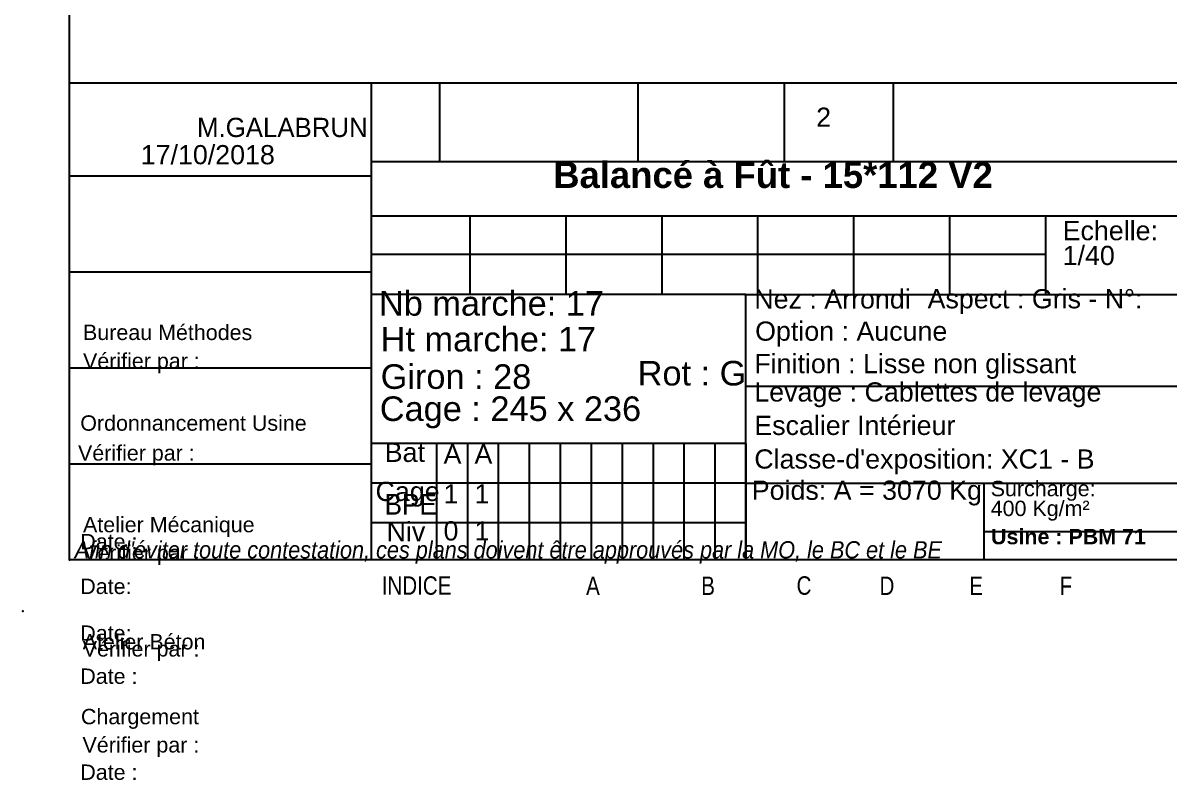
# Model space of a CAD drawing. Header units: millimetres. Extents: x 0 to 24, y -2.2 to 28.9.
# Drawn here: x 0 to 14.93, y -2.2 to 7.66 of the extents above; entities that cross this region are included whole.
import ezdxf
from ezdxf import colors
from ezdxf.entities.mleader import LeaderData, LeaderLine
from ezdxf.math import Vec2, Vec3

# ---------------------------------------------------------------- set-up
doc = ezdxf.new("R2010")
doc.units = ezdxf.units.MM
for name, color, linetype in [('BatCageNiv', 7, 'Continuous'), ('Cartouche', 7, 'Continuous'), ('Défaut', 7, 'Continuous'), ('GironInf', 7, 'Continuous')]:
    doc.layers.add(name, color=color, linetype=linetype)
doc.styles.add('SEACAD_Arial', font='arial.ttf')
doc.styles.add('SEACAD_ArialI', font='ariali.ttf', dxfattribs={"width": 0.898})

# ---------------------------------------------------------------- blocks, each defined once
blk = doc.blocks.new('_DOT')
at = {"color": 0}
blk.add_line((0, 0), (-1, 0), dxfattribs=at)
at = {"color": 0, "const_width": 0.333}
blk.add_lwpolyline([(-0.1665, 0, 1), (0.1665, 0, 1)], format="xyb", close=True, dxfattribs=at)

msp = doc.modelspace()

# ---------------------------------------------------------------- linework, layer by layer
at = {"layer": 'BatCageNiv', "color": 7, "linetype": 'Continuous'}
for p, q in [((5.79136, 2.18657), (5.79136, 0.66875)), ((6.19456, 2.18657), (6.19456, 0.66875)), ((6.59777, 2.18657), (6.59777, 0.66875)), ((7.00098, 2.18657), (7.00098, 0.66875)), ((7.40418, 2.18657), (7.40418, 0.66875)), ((7.80739, 2.18657), (7.80739, 0.66875)), ((8.21059, 2.18657), (8.21059, 0.66875)), ((8.6138, 2.18657), (8.6138, 0.66875)), ((9.01701, 2.18657), (9.01701, 0.66875)), ((9.42345, 1.66875), (5.38815, 1.66875)), ((9.42021, 1.15093), (5.38815, 1.15093))]:
    msp.add_line(p, q, dxfattribs=at)
at = {"layer": 'Cartouche', "color": 7, "linetype": 'Continuous'}
for p, q in [((0.60674, 0.66875), (0.60674, 28.88922)), ((20.29424, 6.87699), (0.60674, 6.87699)), ((4.53833, 6.87699), (4.53833, 0.67205)), ((4.53833, 6.87699), (4.53833, 0.67205)), ((5.43085, 5.85721), (5.43085, 6.87699)), ((8.01762, 5.85721), (8.01762, 6.87699)), ((9.91801, 6.87699), (9.91801, 5.85721)), ((11.33761, 6.87699), (11.33761, 5.85721)), ((4.53833, 5.85721), (20.29424, 5.85721)), ((0.61619, 5.67205), (4.53833, 5.67205)), ((4.53833, 5.14977), (15.07355, 5.14977)), ((5.82394, 5.14375), (5.82394, 4.14375)), ((7.07394, 5.14375), (7.07394, 4.12374)), ((8.32394, 5.14375), (8.32394, 4.12374)), ((9.57394, 5.14977), (9.57394, 4.12374)), ((10.82394, 5.14977), (10.82394, 4.12374)), ((12.07394, 5.14977), (12.07394, 4.12374)), ((13.32394, 5.14977), (13.32394, 4.12374)), ((13.32394, 4.64427), (4.53833, 4.64427)), ((0.61619, 4.42205), (4.53833, 4.42205)), ((9.42021, 4.12374), (4.53833, 4.12374)), ((9.40298, 4.12374), (15.07355, 4.12374)), ((9.42021, 0.66875), (9.42021, 4.12374)), ((0.61619, 3.17205), (4.53833, 3.17205)), ((9.42021, 2.93032), (15.07355, 2.93032)), ((9.42345, 2.18657), (4.53833, 2.18657)), ((5.38815, 2.18657), (5.38815, 0.66875)), ((9.42021, 2.18657), (9.42021, 0.66875)), ((0.61619, 1.92205), (4.53833, 1.92205)), ((5.38815, 1.66875), (4.53833, 1.66875)), ((9.42345, 1.66875), (15.07355, 1.66875)), ((12.52101, 1.66875), (12.52101, 0.66875)), ((5.38815, 1.15093), (4.53833, 1.15093)), ((12.52101, 1.04022), (15.07355, 1.04022)), ((20.29424, 0.66875), (0.60674, 0.66875))]:
    msp.add_line(p, q, dxfattribs=at)
for p in [(0.60674, 0.66875), (0.00001, 0.00001)]:
    msp.add_point(p, dxfattribs=at)

# ---------------------------------------------------------------- texts
at = {"layer": 'Cartouche', "char_height": 0.2, "attachment_point": 7}
for s, insert, width in [('{\\fArial|b0||i0||c0|p34;\\C7;\\H0.2;\\W1.;Bureau Méthodes}', (0.78298, 3.52959), 2.5545465), ('{\\fArial|b0||i0||c0|p34;\\C7;\\H0.2;\\W1.;Vérifier par :}', (0.78298, 3.1008), 1.7590919), ('{\\fArial|b0||i0||c0|p34;\\C7;\\H0.2;\\W1.;Ordonnancement Usine}', (0.74729, 2.34881), 3.3681828), ('{\\fArial|b0||i0||c0|p34;\\C7;\\H0.2;\\W1.;Vérifier par :}', (0.7176, 1.90211), 1.7590919), ('{\\fArial|b0||i0||c0|p34;\\C7;\\H0.2;\\W1.;Atelier Mécanique}', (0.78298, 0.96872), 2.550001), ('{\\fArial|b0||i0||c0|p34;\\C7;\\H0.2;\\W1.;Date :}', (0.74729, 0.8057), 0.8455822), ('{\\fArial|b0||i0||c0|p34;\\C7;\\H0.2;\\W1.;Vérifier par :}', (0.78298, 0.6008), 1.7590919), ('{\\fArial|b0||i0||c0|p34;\\C7;\\H0.2;\\W1.;Date:}', (0.74729, 0.22207), 0.7363646), ('{\\fArial|b0||i0||c0|p34;\\C7;\\H0.2;\\W1.;Date:}', (0.74729, -0.38695), 0.8455822), ('{\\fArial|b0||i0||c0|p34;\\C7;\\H0.2;\\W1.;Atelier Béton}', (0.77883, -0.49926), 1.9227283), ('{\\fArial|b0||i0||c0|p34;\\C7;\\H0.2;\\W1.;Vérifier par :}', (0.77883, -0.6492), 1.7590919), ('{\\fArial|b0||i0||c0|p34;\\C7;\\H0.2;\\W1.;Date :}', (0.74729, -0.9477), 0.8660134), ('{\\fArial|b0||i0||c0|p34;\\C7;\\H0.2;\\W1.;Chargement}', (0.75607, -1.53128), 1.7545465), ('{\\fArial|b0||i0||c0|p34;\\C7;\\H0.2;\\W1.;Vérifier par :}', (0.77654, -1.8992), 1.7590919), ('{\\fArial|b0||i0||c0|p34;\\C7;\\H0.2;\\W1.;Date :}', (0.74729, -2.1977), 0.9068757)]:
    msp.add_mtext(s, dxfattribs=dict(at, insert=insert, width=width))
at = {"layer": 'Cartouche'}
for s, insert, char_height, width, attachment_point, style in [('{\\fArial|b0||i0||c0|p34;\\C7;\\H0.27;\\W0.9;BPE}', (4.71324, 1.25874), 0.27, 0.750001, 7, 'SEACAD_Arial'), ("{\\fArial|b0||i1||c0|p34;\\C7;\\H0.225;\\W0.898;Afin d'éviter toute contestation, ces plans doivent être approuvés par la MO, le BC et le BE}", (0.67288, 0.62029), 0.225, 12.2501138, 7, 'SEACAD_ArialI'), ('{\\fArial|b0||i0||c0|p34;\\C7;\\H0.24;\\W0.8;INDICE}', (4.67481, 0.21217), 0.24, 1.1318192, 7, 'SEACAD_Arial'), ('{\\fArial|b0||i0||c0|p34;\\C7;\\H0.24;\\W0.8;A}', (7.42777, 0.21217), 0.24, 0.2152184, 8, 'SEACAD_Arial'), ('{\\fArial|b0||i0||c0|p34;\\C7;\\H0.24;\\W0.8;B}', (8.92781, 0.21217), 0.24, 0.2727283, 8, 'SEACAD_Arial'), ('{\\fArial|b0||i0||c0|p34;\\C7;\\H0.24;\\W0.8;C}', (10.17781, 0.21217), 0.24, 0.2727283, 8, 'SEACAD_Arial'), ('{\\fArial|b0||i0||c0|p34;\\C7;\\H0.24;\\W0.8;D}', (11.25855, 0.21217), 0.24, 0.2347836, 8, 'SEACAD_Arial'), ('{\\fArial|b0||i0||c0|p34;\\C7;\\H0.24;\\W0.8;E}', (12.42095, 0.21217), 0.24, 0.2152184, 8, 'SEACAD_Arial'), ('{\\fArial|b0||i0||c0|p34;\\C7;\\H0.24;\\W0.8;F}', (13.59031, 0.21217), 0.24, 0.1977283, 8, 'SEACAD_Arial')]:
    msp.add_mtext(s, dxfattribs=dict(at, insert=insert, char_height=char_height, width=width, attachment_point=attachment_point, style=style))

# ---------------------------------------------------------------- leaders
at = {"layer": 'BatCageNiv', "color": 7, "linetype": 'Continuous'}
ml = msp.add_multileader_mtext('Standard', dxfattribs=at)
ml.set_content('{\\pxsm0.775;\\fArial|b0||i0||c0|p34;\\W1.;A\\P}', color=256)
ml.set_leader_properties()
ml.set_arrow_properties(name='DOT')
ml.build(insert=Vec2(0, 0))
ml.multileader.update_dxf_attribs({"leader_type": 0, "dogleg_length": 0, "arrow_head_size": 0.375})
ctx = ml.context
ctx.base_point, ctx.char_height, ctx.arrow_head_size, ctx.landing_gap_size = Vec3(3.48103, 2.04749), 0.25, 0.375, 0.05
notes = []
notes.append((ctx, [(0, (0, 0, 0), (0, 0), (1, 0), 1, [])]))
ctx.mtext.insert = Vec3(5.48103, 2.17249)
ml = msp.add_multileader_mtext('Standard', dxfattribs=at)
ml.set_content('{\\pxsm0.775;\\fArial|b0||i0||c0|p34;\\W1.;A\\P}', color=256)
ml.set_leader_properties()
ml.set_arrow_properties(name='DOT')
ml.build(insert=Vec2(0, 0))
ml.multileader.update_dxf_attribs({"leader_type": 0, "dogleg_length": 0, "arrow_head_size": 0.375})
ctx = ml.context
ctx.base_point, ctx.char_height, ctx.arrow_head_size, ctx.landing_gap_size = Vec3(3.88424, 2.04749), 0.25, 0.375, 0.05
notes.append((ctx, [(0, (0, 0, 0), (0, 0), (1, 0), 1, [])]))
ctx.mtext.insert = Vec3(5.88424, 2.17249)
ml = msp.add_multileader_mtext('Standard', dxfattribs=at)
ml.set_content('{\\pxsm0.775;\\fArial|b0||i0||c0|p34;\\W1.;1\\P}', color=256)
ml.set_leader_properties()
ml.set_arrow_properties(name='DOT')
ml.build(insert=Vec2(0, 0))
ml.multileader.update_dxf_attribs({"leader_type": 0, "dogleg_length": 0, "arrow_head_size": 0.375})
ctx = ml.context
ctx.base_point, ctx.char_height, ctx.arrow_head_size, ctx.landing_gap_size = Vec3(3.48103, 1.52967), 0.25, 0.375, 0.05
notes.append((ctx, [(0, (0, 0, 0), (0, 0), (1, 0), 1, [])]))
ctx.mtext.insert = Vec3(5.48103, 1.65467)
ml = msp.add_multileader_mtext('Standard', dxfattribs=at)
ml.set_content('{\\pxsm0.775;\\fArial|b0||i0||c0|p34;\\W1.;1\\P}', color=256)
ml.set_leader_properties()
ml.set_arrow_properties(name='DOT')
ml.build(insert=Vec2(0, 0))
ml.multileader.update_dxf_attribs({"leader_type": 0, "dogleg_length": 0, "arrow_head_size": 0.375})
ctx = ml.context
ctx.base_point, ctx.char_height, ctx.arrow_head_size, ctx.landing_gap_size = Vec3(3.88424, 1.52967), 0.25, 0.375, 0.05
notes.append((ctx, [(0, (0, 0, 0), (0, 0), (1, 0), 1, [])]))
ctx.mtext.insert = Vec3(5.88424, 1.65467)
ml = msp.add_multileader_mtext('Standard', dxfattribs=at)
ml.set_content('{\\pxsm0.775;\\fArial|b0||i0||c0|p34;\\W1.;0\\P}', color=256)
ml.set_leader_properties()
ml.set_arrow_properties(name='DOT')
ml.build(insert=Vec2(0, 0))
ml.multileader.update_dxf_attribs({"leader_type": 0, "dogleg_length": 0, "arrow_head_size": 0.375})
ctx = ml.context
ctx.base_point, ctx.char_height, ctx.arrow_head_size, ctx.landing_gap_size = Vec3(3.48103, 1.04537), 0.25, 0.375, 0.05
notes.append((ctx, [(0, (0, 0, 0), (0, 0), (1, 0), 1, [])]))
ctx.mtext.insert = Vec3(5.48103, 1.17249)
ml = msp.add_multileader_mtext('Standard', dxfattribs=at)
ml.set_content('{\\pxsm0.775;\\fArial|b0||i0||c0|p34;\\W1.;1\\P}', color=256)
ml.set_leader_properties()
ml.set_arrow_properties(name='DOT')
ml.build(insert=Vec2(0, 0))
ml.multileader.update_dxf_attribs({"leader_type": 0, "dogleg_length": 0, "arrow_head_size": 0.375})
ctx = ml.context
ctx.base_point, ctx.char_height, ctx.arrow_head_size, ctx.landing_gap_size = Vec3(3.88424, 1.04749), 0.25, 0.375, 0.05
notes.append((ctx, [(0, (0, 0, 0), (0, 0), (1, 0), 1, [])]))
ctx.mtext.insert = Vec3(5.88424, 1.17249)
at = {"layer": 'Cartouche', "color": 7, "linetype": 'Continuous'}
ml = msp.add_multileader_mtext('Standard', dxfattribs=at)
ml.set_content('{\\pxsm0.775;\\fArial|b0||i0||c0|p34;\\W1.;Hauteur à Monter : 290cm\\P}', color=256)
ml.set_leader_properties()
ml.set_arrow_properties(name='DOT')
ml.build(insert=Vec2(0, 0))
ml.multileader.update_dxf_attribs({"leader_type": 0, "dogleg_length": 0, "arrow_head_size": 0.50625})
ctx = ml.context
ctx.base_point, ctx.char_height, ctx.arrow_head_size, ctx.landing_gap_size = Vec3(7.10934, 27.92617), 0.3375, 0.50625, 0.0675
ctx.text_align_type = 1
notes.append((ctx, [(0, (0, 0, 0), (0, 0), (1, 0), 1, [])]))
ctx.mtext.insert, ctx.mtext.alignment = Vec3(11.81154, 28.09778), 2
ml = msp.add_multileader_mtext('Standard', dxfattribs=at)
ml.set_content('{\\pxsm0.775;\\fArial|b0||i0||c0|p34;\\W1.;2\\P}', color=256)
ml.set_leader_properties()
ml.set_arrow_properties(name='DOT')
ml.build(insert=Vec2(0, 0))
ml.multileader.update_dxf_attribs({"leader_type": 0, "dogleg_length": 0.75, "arrow_head_size": 0.375})
ctx = ml.context
ctx.base_point, ctx.char_height, ctx.arrow_head_size, ctx.landing_gap_size = Vec3(8.33648, 6.43436), 0.25, 0.375, 0.05
notes.append((ctx, [(0, (0, 0, 0), (0, 0), (1, 0), 1, [])]))
ctx.mtext.insert = Vec3(10.33648, 6.55936)
ml = msp.add_multileader_mtext('Standard', dxfattribs=at)
ml.set_content('{\\pxsm0.775;\\fArial|b1||i0||c0|p34;\\W1.;Balancé à Fût - 15*112 V2\\P}', color=256)
ml.set_leader_properties()
ml.set_arrow_properties(name='DOT')
ml.build(insert=Vec2(0, 0))
ml.multileader.update_dxf_attribs({"leader_type": 0, "dogleg_length": 1.02, "arrow_head_size": 0.51})
ctx = ml.context
ctx.base_point, ctx.char_height, ctx.arrow_head_size, ctx.landing_gap_size = Vec3(4.94135, 5.67978), 0.34, 0.51, 0.068
ctx.text_align_type = 1
notes.append((ctx, [(0, (0, 0, 0), (0, 0), (1, 0), 1, [])]))
ctx.mtext.insert, ctx.mtext.alignment = Vec3(9.77406, 5.85267), 2
ml = msp.add_multileader_mtext('Standard', dxfattribs=at)
ml.set_content('{\\pxsm0.775;\\fArial|b0||i0||c0|p34;\\W1.;Ferraillage: Standard\\P}', color=256)
ml.set_leader_properties()
ml.set_arrow_properties(name='DOT')
ml.build(insert=Vec2(0, 0))
ml.multileader.update_dxf_attribs({"leader_type": 0, "dogleg_length": 0.75, "arrow_head_size": 0.375})
ctx = ml.context
ctx.base_point, ctx.char_height, ctx.arrow_head_size, ctx.landing_gap_size = Vec3(13.21408, 5.64201), 0.25, 0.375, 0.05
notes.append((ctx, [(0, (0, 0, 0), (0, 0), (1, 0), 1, [])]))
ctx.mtext.insert = Vec3(15.21408, 5.80364)
ml = msp.add_multileader_mtext('Standard', dxfattribs=at)
ml.set_content('{\\pxsm0.775;\\fArial|b1||i0||c0|p34;\\W1.;Aff : 201803570\\P}', color=256)
ml.set_leader_properties()
ml.set_arrow_properties(name='DOT')
ml.build(insert=Vec2(0, 0))
ml.multileader.update_dxf_attribs({"leader_type": 0, "dogleg_length": 0.84, "arrow_head_size": 0.42})
ctx = ml.context
ctx.base_point, ctx.char_height, ctx.arrow_head_size, ctx.landing_gap_size = Vec3(13.22008, 4.9618), 0.28, 0.42, 0.056
notes.append((ctx, [(0, (0, 0, 0), (0, 0), (1, 0), 1, [])]))
ctx.mtext.insert = Vec3(15.22008, 5.10446)
ml = msp.add_multileader_mtext('Standard', dxfattribs=at)
ml.set_content('{\\pxsm0.775;\\fArial|b0||i0||c0|p34;\\W1.;Echelle: \\P1/40\\P}', color=256)
ml.set_leader_properties()
ml.set_arrow_properties(name='DOT')
ml.build(insert=Vec2(0, 0))
ml.multileader.update_dxf_attribs({"leader_type": 0, "dogleg_length": 0.75, "arrow_head_size": 0.375})
ctx = ml.context
ctx.base_point, ctx.char_height, ctx.arrow_head_size, ctx.landing_gap_size = Vec3(11.54801, 4.95508), 0.25, 0.375, 0.05
notes.append((ctx, [(0, (0, 0, 0), (0, 0), (1, 0), 1, [])]))
ctx.mtext.insert = Vec3(13.54801, 5.0822)
ml = msp.add_multileader_mtext('Standard', dxfattribs=at)
ml.set_content('{\\pxsm0.775;\\fArial|b0||i0||c0|p34;\\W1.;PIERRE B. SAS\\P}', color=256)
ml.set_leader_properties()
ml.set_arrow_properties(name='DOT')
ml.build(insert=Vec2(0, 0))
ml.multileader.update_dxf_attribs({"leader_type": 0, "dogleg_length": 0.72, "arrow_head_size": 0.36})
ctx = ml.context
ctx.base_point, ctx.char_height, ctx.arrow_head_size, ctx.landing_gap_size = Vec3(13.21208, 4.20898), 0.24, 0.36, 0.048
notes.append((ctx, [(0, (0, 0, 0), (0, 0), (1, 0), 1, [])]))
ctx.mtext.insert = Vec3(15.21208, 4.33102)
ml = msp.add_multileader_mtext('Standard', dxfattribs=at)
ml.set_content('{\\pxsm0.775;\\fArial|b0||i0||c0|p34;\\W1.;Aspect : Gris - N°:\\P}', color=256)
ml.set_leader_properties()
ml.set_arrow_properties(name='DOT')
ml.build(insert=Vec2(0, 0))
ml.multileader.update_dxf_attribs({"leader_type": 0, "dogleg_length": 0.75, "arrow_head_size": 0.375})
ctx = ml.context
ctx.base_point, ctx.char_height, ctx.arrow_head_size, ctx.landing_gap_size = Vec3(9.78822, 4.0357), 0.25, 0.375, 0.05
notes.append((ctx, [(0, (0, 0, 0), (0, 0), (1, 0), 1, [])]))
ctx.mtext.insert = Vec3(11.78822, 4.19533)
ml = msp.add_multileader_mtext('Standard', dxfattribs=at)
ml.set_content('{\\pxsm0.775;\\fArial|b0||i0||c0|p34;\\W1.;Nez : Arrondi\\P}', color=256)
ml.set_leader_properties()
ml.set_arrow_properties(name='DOT')
ml.build(insert=Vec2(0, 0))
ml.multileader.update_dxf_attribs({"leader_type": 0, "dogleg_length": 0.75, "arrow_head_size": 0.375})
ctx = ml.context
ctx.base_point, ctx.char_height, ctx.arrow_head_size, ctx.landing_gap_size = Vec3(7.53032, 4.06609), 0.25, 0.375, 0.05
notes.append((ctx, [(0, (0, 0, 0), (0, 0), (1, 0), 1, [])]))
ctx.mtext.insert = Vec3(9.53032, 4.19309)
ml = msp.add_multileader_mtext('Standard', dxfattribs=at)
ml.set_content('{\\pxsm0.775;\\fArial|b0||i0||c0|p34;\\W1.;Nb marche: 17\\P}', color=256)
ml.set_leader_properties()
ml.set_arrow_properties(name='DOT')
ml.build(insert=Vec2(0, 0))
ml.multileader.update_dxf_attribs({"leader_type": 0, "dogleg_length": 0.96, "arrow_head_size": 0.48})
ctx = ml.context
ctx.base_point, ctx.char_height, ctx.arrow_head_size, ctx.landing_gap_size = Vec3(2.63964, 4.0073), 0.32, 0.48, 0.064
notes.append((ctx, [(0, (0, 0, 0), (0, 0), (1, 0), 1, [])]))
ctx.mtext.insert = Vec3(4.63964, 4.16986)
ml = msp.add_multileader_mtext('Standard', dxfattribs=at)
ml.set_content('{\\pxsm0.775;\\fArial|b0||i0||c0|p34;\\W1.;Option : Aucune\\P}', color=256)
ml.set_leader_properties()
ml.set_arrow_properties(name='DOT')
ml.build(insert=Vec2(0, 0))
ml.multileader.update_dxf_attribs({"leader_type": 0, "dogleg_length": 0.75, "arrow_head_size": 0.375})
ctx = ml.context
ctx.base_point, ctx.char_height, ctx.arrow_head_size, ctx.landing_gap_size = Vec3(7.54118, 3.61408), 0.25, 0.375, 0.05
notes.append((ctx, [(0, (0, 0, 0), (0, 0), (1, 0), 1, [])]))
ctx.mtext.insert = Vec3(9.54118, 3.77371)
ml = msp.add_multileader_mtext('Standard', dxfattribs=at)
ml.set_content('{\\pxsm0.775;\\fArial|b0||i0||c0|p34;\\W1.;88/Logements/10 logts \\P/CHAUMOUSSEY\\P}', color=256)
ml.set_leader_properties()
ml.set_arrow_properties(name='DOT')
ml.build(insert=Vec2(0, 0))
ml.multileader.update_dxf_attribs({"leader_type": 0, "dogleg_length": 0.72, "arrow_head_size": 0.36})
ctx = ml.context
ctx.base_point, ctx.char_height, ctx.arrow_head_size, ctx.landing_gap_size = Vec3(13.21208, 3.60447), 0.24, 0.36, 0.048
notes.append((ctx, [(0, (0, 0, 0), (0, 0), (1, 0), 1, [])]))
ctx.mtext.insert = Vec3(15.21208, 3.72651)
ml = msp.add_multileader_mtext('Standard', dxfattribs=at)
ml.set_content('{\\pxsm0.775;\\fArial|b0||i0||c0|p34;\\W1.;Ht marche: 17\\P}', color=256)
ml.set_leader_properties()
ml.set_arrow_properties(name='DOT')
ml.build(insert=Vec2(0, 0))
ml.multileader.update_dxf_attribs({"leader_type": 0, "dogleg_length": 0.96, "arrow_head_size": 0.48})
ctx = ml.context
ctx.base_point, ctx.char_height, ctx.arrow_head_size, ctx.landing_gap_size = Vec3(2.66166, 3.54167), 0.32, 0.48, 0.064
notes.append((ctx, [(0, (0, 0, 0), (0, 0), (1, 0), 1, [])]))
ctx.mtext.insert = Vec3(4.66166, 3.70423)
ml = msp.add_multileader_mtext('Standard', dxfattribs=at)
ml.set_content('{\\pxsm0.775;\\fArial|b0||i0||c0|p34;\\W1.;Finition : Lisse non glissant\\P}', color=256)
ml.set_leader_properties()
ml.set_arrow_properties(name='DOT')
ml.build(insert=Vec2(0, 0))
ml.multileader.update_dxf_attribs({"leader_type": 0, "dogleg_length": 0.75, "arrow_head_size": 0.375})
ctx = ml.context
ctx.base_point, ctx.char_height, ctx.arrow_head_size, ctx.landing_gap_size = Vec3(7.53032, 3.18926), 0.25, 0.375, 0.05
notes.append((ctx, [(0, (0, 0, 0), (0, 0), (1, 0), 1, [])]))
ctx.mtext.insert = Vec3(9.53032, 3.35089)
ml = msp.add_multileader_mtext('Standard', dxfattribs=at)
ml.set_content('{\\pxsm0.775;\\fArial|b0||i0||c0|p34;\\W1.;Rot : G\\P}', color=256)
ml.set_leader_properties()
ml.set_arrow_properties(name='DOT')
ml.build(insert=Vec2(0, 0))
ml.multileader.update_dxf_attribs({"leader_type": 0, "dogleg_length": 0.96, "arrow_head_size": 0.48})
ctx = ml.context
ctx.base_point, ctx.char_height, ctx.arrow_head_size, ctx.landing_gap_size = Vec3(6.01052, 3.09789), 0.32, 0.48, 0.064
notes.append((ctx, [(0, (0, 0, 0), (0, 0), (1, 0), 1, [])]))
ctx.mtext.insert = Vec3(8.01052, 3.26061)
ml = msp.add_multileader_mtext('Standard', dxfattribs=at)
ml.set_content('{\\pxsm0.775;\\fArial|b0||i0||c0|p34;\\W1.;Giron : 28\\P}', color=256)
ml.set_leader_properties()
ml.set_arrow_properties(name='DOT')
ml.build(insert=Vec2(0, 0))
ml.multileader.update_dxf_attribs({"leader_type": 0, "dogleg_length": 0.96, "arrow_head_size": 0.48})
ctx = ml.context
ctx.base_point, ctx.char_height, ctx.arrow_head_size, ctx.landing_gap_size = Vec3(2.66166, 3.05386), 0.32, 0.48, 0.064
notes.append((ctx, [(0, (0, 0, 0), (0, 0), (1, 0), 1, [])]))
ctx.mtext.insert = Vec3(4.66166, 3.21658)
ml = msp.add_multileader_mtext('Standard', dxfattribs=at)
ml.set_content('{\\pxsm0.775;\\fArial|b0||i0||c0|p34;\\W1.;Levage : Cablettes de levage\\P}', color=256)
ml.set_leader_properties()
ml.set_arrow_properties(name='DOT')
ml.build(insert=Vec2(0, 0))
ml.multileader.update_dxf_attribs({"leader_type": 0, "dogleg_length": 0.75, "arrow_head_size": 0.375})
ctx = ml.context
ctx.base_point, ctx.char_height, ctx.arrow_head_size, ctx.landing_gap_size = Vec3(7.53032, 2.81988), 0.25, 0.375, 0.05
notes.append((ctx, [(0, (0, 0, 0), (0, 0), (1, 0), 1, [])]))
ctx.mtext.insert = Vec3(9.53032, 2.9815)
ml = msp.add_multileader_mtext('Standard', dxfattribs=at)
ml.set_content('{\\pxsm0.775;\\fArial|b0||i0||c0|p34;\\W1.;Cage : 245 x 236\\P}', color=256)
ml.set_leader_properties()
ml.set_arrow_properties(name='DOT')
ml.build(insert=Vec2(0, 0))
ml.multileader.update_dxf_attribs({"leader_type": 0, "dogleg_length": 0.96, "arrow_head_size": 0.48})
ctx = ml.context
ctx.base_point, ctx.char_height, ctx.arrow_head_size, ctx.landing_gap_size = Vec3(2.65065, 2.59147), 0.32, 0.48, 0.064
notes.append((ctx, [(0, (0, 0, 0), (0, 0), (1, 0), 1, [])]))
ctx.mtext.insert = Vec3(4.65065, 2.79835)
ml = msp.add_multileader_mtext('Standard', dxfattribs=at)
ml.set_content('{\\pxsm0.775;\\fArial|b0||i0||c0|p34;\\W1.;Escalier Intérieur\\P}', color=256)
ml.set_leader_properties()
ml.set_arrow_properties(name='DOT')
ml.build(insert=Vec2(0, 0))
ml.multileader.update_dxf_attribs({"leader_type": 0, "dogleg_length": 0.75, "arrow_head_size": 0.375})
ctx = ml.context
ctx.base_point, ctx.char_height, ctx.arrow_head_size, ctx.landing_gap_size = Vec3(7.53032, 2.41907), 0.25, 0.375, 0.05
notes.append((ctx, [(0, (0, 0, 0), (0, 0), (1, 0), 1, [])]))
ctx.mtext.insert = Vec3(9.53032, 2.54607)
ml = msp.add_multileader_mtext('Standard', dxfattribs=at)
ml.set_content('{\\pxsm0.775;\\fArial|b0||i0||c0|p34;\\W1.;Bat\\P}', color=256)
ml.set_leader_properties()
ml.set_arrow_properties(name='DOT')
ml.build(insert=Vec2(0, 0))
ml.multileader.update_dxf_attribs({"leader_type": 0, "dogleg_length": 0, "arrow_head_size": 0.375})
ctx = ml.context
ctx.base_point, ctx.char_height, ctx.arrow_head_size, ctx.landing_gap_size = Vec3(2.71444, 2.0681), 0.25, 0.375, 0.05
notes.append((ctx, [(0, (0, 0, 0), (0, 0), (1, 0), 1, [])]))
ctx.mtext.insert = Vec3(4.71444, 2.1951)
ml = msp.add_multileader_mtext('Standard', dxfattribs=at)
ml.set_content('{\\pxsm0.775;\\fArial|b0||i0||c0|p34;\\W1.;CCial : SIMON Frederic\\P}', color=256)
ml.set_leader_properties()
ml.set_arrow_properties(name='DOT')
ml.build(insert=Vec2(0, 0))
ml.multileader.update_dxf_attribs({"leader_type": 0, "dogleg_length": 0.75, "arrow_head_size": 0.375})
ctx = ml.context
ctx.base_point, ctx.char_height, ctx.arrow_head_size, ctx.landing_gap_size = Vec3(13.21408, 2.02096), 0.25, 0.375, 0.05
notes.append((ctx, [(0, (0, 0, 0), (0, 0), (1, 0), 1, [])]))
ctx.mtext.insert = Vec3(15.21408, 2.14809)
ml = msp.add_multileader_mtext('Standard', dxfattribs=at)
ml.set_content("{\\pxsm0.775;\\fArial|b0||i0||c0|p34;\\W1.;Classe-d'exposition: XC1 - B\\P}", color=256)
ml.set_leader_properties()
ml.set_arrow_properties(name='DOT')
ml.build(insert=Vec2(0, 0))
ml.multileader.update_dxf_attribs({"leader_type": 0, "dogleg_length": 0.75, "arrow_head_size": 0.375})
ctx = ml.context
ctx.base_point, ctx.char_height, ctx.arrow_head_size, ctx.landing_gap_size = Vec3(7.53032, 1.94883), 0.25, 0.375, 0.05
notes.append((ctx, [(0, (0, 0, 0), (0, 0), (1, 0), 1, [])]))
ctx.mtext.insert = Vec3(9.53032, 2.10845)
ml = msp.add_multileader_mtext('Standard', dxfattribs=at)
ml.set_content('{\\pxsm0.775;\\fArial|b0||i0||c0|p34;\\W1.;Poids: A = 3070 Kg\\P       \\P       \\P}', color=256)
ml.set_leader_properties()
ml.set_arrow_properties(name='DOT')
ml.build(insert=Vec2(0, 0))
ml.multileader.update_dxf_attribs({"leader_type": 0, "dogleg_length": 0.75, "arrow_head_size": 0.375})
ctx = ml.context
ctx.base_point, ctx.char_height, ctx.arrow_head_size, ctx.landing_gap_size = Vec3(7.4971, 1.5772), 0.25, 0.375, 0.05
notes.append((ctx, [(0, (0, 0, 0), (0, 0), (1, 0), 1, [])]))
ctx.mtext.insert = Vec3(9.4971, 1.7022)
ml = msp.add_multileader_mtext('Standard', dxfattribs=at)
ml.set_content('{\\pxsm0.775;\\fArial|b0||i0||c0|p34;\\W1.;Surcharge: \\P400 Kg/m²\\P}', color=256)
ml.set_leader_properties()
ml.set_arrow_properties(name='DOT')
ml.build(insert=Vec2(0, 0))
ml.multileader.update_dxf_attribs({"leader_type": 0, "dogleg_length": 0.6, "arrow_head_size": 0.3})
ctx = ml.context
ctx.base_point, ctx.char_height, ctx.arrow_head_size, ctx.landing_gap_size = Vec3(10.61057, 1.56945), 0.2, 0.3, 0.04
notes.append((ctx, [(0, (0, 0, 0), (0, 0), (1, 0), 1, [])]))
ctx.mtext.insert = Vec3(12.61057, 1.69875)
ml = msp.add_multileader_mtext('Standard', dxfattribs=at)
ml.set_content('{\\pxsm0.775;\\fArial|b0||i0||c0|p34;\\W1.;Cage\\P}', color=256)
ml.set_leader_properties()
ml.set_arrow_properties(name='DOT')
ml.build(insert=Vec2(0, 0))
ml.multileader.update_dxf_attribs({"leader_type": 0, "dogleg_length": 0, "arrow_head_size": 0.375})
ctx = ml.context
ctx.base_point, ctx.char_height, ctx.arrow_head_size, ctx.landing_gap_size = Vec3(2.59475, 1.52444), 0.25, 0.375, 0.05
notes.append((ctx, [(0, (0, 0, 0), (0, 0), (1, 0), 1, [])]))
ctx.mtext.insert = Vec3(4.59475, 1.68607)
ml = msp.add_multileader_mtext('Standard', dxfattribs=at)
ml.set_content('{\\pxsm0.775;\\fArial|b0||i0||c0|p34;\\W1.;Nom: GALABRUN Marina\\P}', color=256)
ml.set_leader_properties()
ml.set_arrow_properties(name='DOT')
ml.build(insert=Vec2(0, 0))
ml.multileader.update_dxf_attribs({"leader_type": 0, "dogleg_length": 0.75, "arrow_head_size": 0.375})
ctx = ml.context
ctx.base_point, ctx.char_height, ctx.arrow_head_size, ctx.landing_gap_size = Vec3(13.21408, 1.51626), 0.25, 0.375, 0.05
notes.append((ctx, [(0, (0, 0, 0), (0, 0), (1, 0), 1, [])]))
ctx.mtext.insert = Vec3(15.21408, 1.64338)
ml = msp.add_multileader_mtext('Standard', dxfattribs=at)
ml.set_content('{\\pxsm0.775;\\fArial|b0||i0||c0|p34;\\W1.;Date: 17/10/2018\\P}', color=256)
ml.set_leader_properties()
ml.set_arrow_properties(name='DOT')
ml.build(insert=Vec2(0, 0))
ml.multileader.update_dxf_attribs({"leader_type": 0, "dogleg_length": 0.75, "arrow_head_size": 0.375})
ctx = ml.context
ctx.base_point, ctx.char_height, ctx.arrow_head_size, ctx.landing_gap_size = Vec3(13.21408, 1.05304), 0.25, 0.375, 0.05
notes.append((ctx, [(0, (0, 0, 0), (0, 0), (1, 0), 1, [])]))
ctx.mtext.insert = Vec3(15.21408, 1.18016)
ml = msp.add_multileader_mtext('Standard', dxfattribs=at)
ml.set_content('{\\pxsm0.775;\\fArial|b0||i0||c0|p34;\\W1.;Niv\\P}', color=256)
ml.set_leader_properties()
ml.set_arrow_properties(name='DOT')
ml.build(insert=Vec2(0, 0))
ml.multileader.update_dxf_attribs({"leader_type": 0, "dogleg_length": 0.75, "arrow_head_size": 0.375})
ctx = ml.context
ctx.base_point, ctx.char_height, ctx.arrow_head_size, ctx.landing_gap_size = Vec3(2.73903, 1.03807), 0.25, 0.375, 0.05
notes.append((ctx, [(0, (0, 0, 0), (0, 0), (1, 0), 1, [])]))
ctx.mtext.insert = Vec3(4.73903, 1.16307)
ml = msp.add_multileader_mtext('Standard', dxfattribs=at)
ml.set_content('{\\pxsm0.775;\\fArial|b1||i0||c0|p34;\\W1.;Usine : PBM 71\\P}', color=256)
ml.set_leader_properties()
ml.set_arrow_properties(name='DOT')
ml.build(insert=Vec2(0, 0))
ml.multileader.update_dxf_attribs({"leader_type": 0, "dogleg_length": 0.6, "arrow_head_size": 0.3})
ctx = ml.context
ctx.base_point, ctx.char_height, ctx.arrow_head_size, ctx.landing_gap_size = Vec3(10.61488, 0.97104), 0.2, 0.3, 0.04
notes.append((ctx, [(0, (0, 0, 0), (0, 0), (1, 0), 1, [])]))
ctx.mtext.insert = Vec3(12.61488, 1.07274)
at = {"layer": 'Défaut', "color": 7, "linetype": 'Continuous'}
ml = msp.add_multileader_mtext('Standard', dxfattribs=at)
ml.set_content('{\\pxsm0.775;\\fArial|b0||i0||c0|p34;\\W0.9634047227;M.GALABRUN\\P}', color=256)
ml.set_leader_properties()
ml.build(insert=Vec2(0, 0))
ml.multileader.update_dxf_attribs({"dogleg_length": 0, "arrow_head_size": 0.06631})
ctx = ml.context
ctx.base_point, ctx.char_height, ctx.arrow_head_size, ctx.landing_gap_size = Vec3(0.26831, 6.29898), 0.25, 0.06631, 0.05
notes.append((ctx, [(0, (0, 0, 0), (0, 0), (1, 0), 1, [])]))
ctx.mtext.insert = Vec3(2.26831, 6.42611)
ml = msp.add_multileader_mtext('Standard', dxfattribs=at)
ml.set_content('{\\pxsm0.775;\\fArial|b0||i0||c0|p34;\\W1.;17/10/2018\\P}', color=256)
ml.set_leader_properties()
ml.build(insert=Vec2(0, 0))
ml.multileader.update_dxf_attribs({"dogleg_length": 0, "arrow_head_size": 0.375})
ctx = ml.context
ctx.base_point, ctx.char_height, ctx.arrow_head_size, ctx.landing_gap_size = Vec3(-0.46494, 5.94418), 0.25, 0.375, 0.05
notes.append((ctx, [(0, (0, 0, 0), (0, 0), (1, 0), 1, [])]))
ctx.mtext.insert = Vec3(1.53506, 6.07131)
at = {"layer": 'GironInf', "color": 7, "linetype": 'Continuous'}
ml = msp.add_multileader_mtext('Standard', dxfattribs=at)
ml.set_content('{\\pxsm0.775;\\fArial|b0||i0||c0|p34;\\W1.;GIRON < 28 cm à 50 cm\\Pdes murs extérieurs\\P(pour cage fini 245 x 236)\\PHORS NORMES PMR\\P}', color=256)
ml.set_leader_properties()
ml.build(insert=Vec2(0, 0))
ml.multileader.update_dxf_attribs({"dogleg_length": 0, "arrow_head_size": 0.375})
ctx = ml.context
ctx.base_point, ctx.char_height, ctx.arrow_head_size, ctx.landing_gap_size = Vec3(12.80625, 14.30976), 0.25, 0.375, 0.05
ctx.text_align_type = 1
notes.append((ctx, [(0, (0, 0, 0), (0, 0), (1, 0), 1, [])]))
ctx.mtext.insert, ctx.mtext.alignment = Vec3(16.76775, 14.43689), 2
for ctx, leaders in notes:
    for number, flags, end, landing, length, lines in leaders:
        leader = LeaderData()
        leader.index, (leader.has_last_leader_line, leader.has_dogleg_vector, leader.attachment_direction) = number, flags
        leader.last_leader_point, leader.dogleg_vector, leader.dogleg_length = Vec3(end), Vec3(landing), length
        for number, points, colour, breaks in lines:
            line = LeaderLine()
            line.index, line.vertices, line.color, line.breaks = number, Vec3.list(points), colors.encode_raw_color(colour), breaks
            leader.lines.append(line)
        ctx.leaders.append(leader)

doc.saveas('drawing.dxf')
